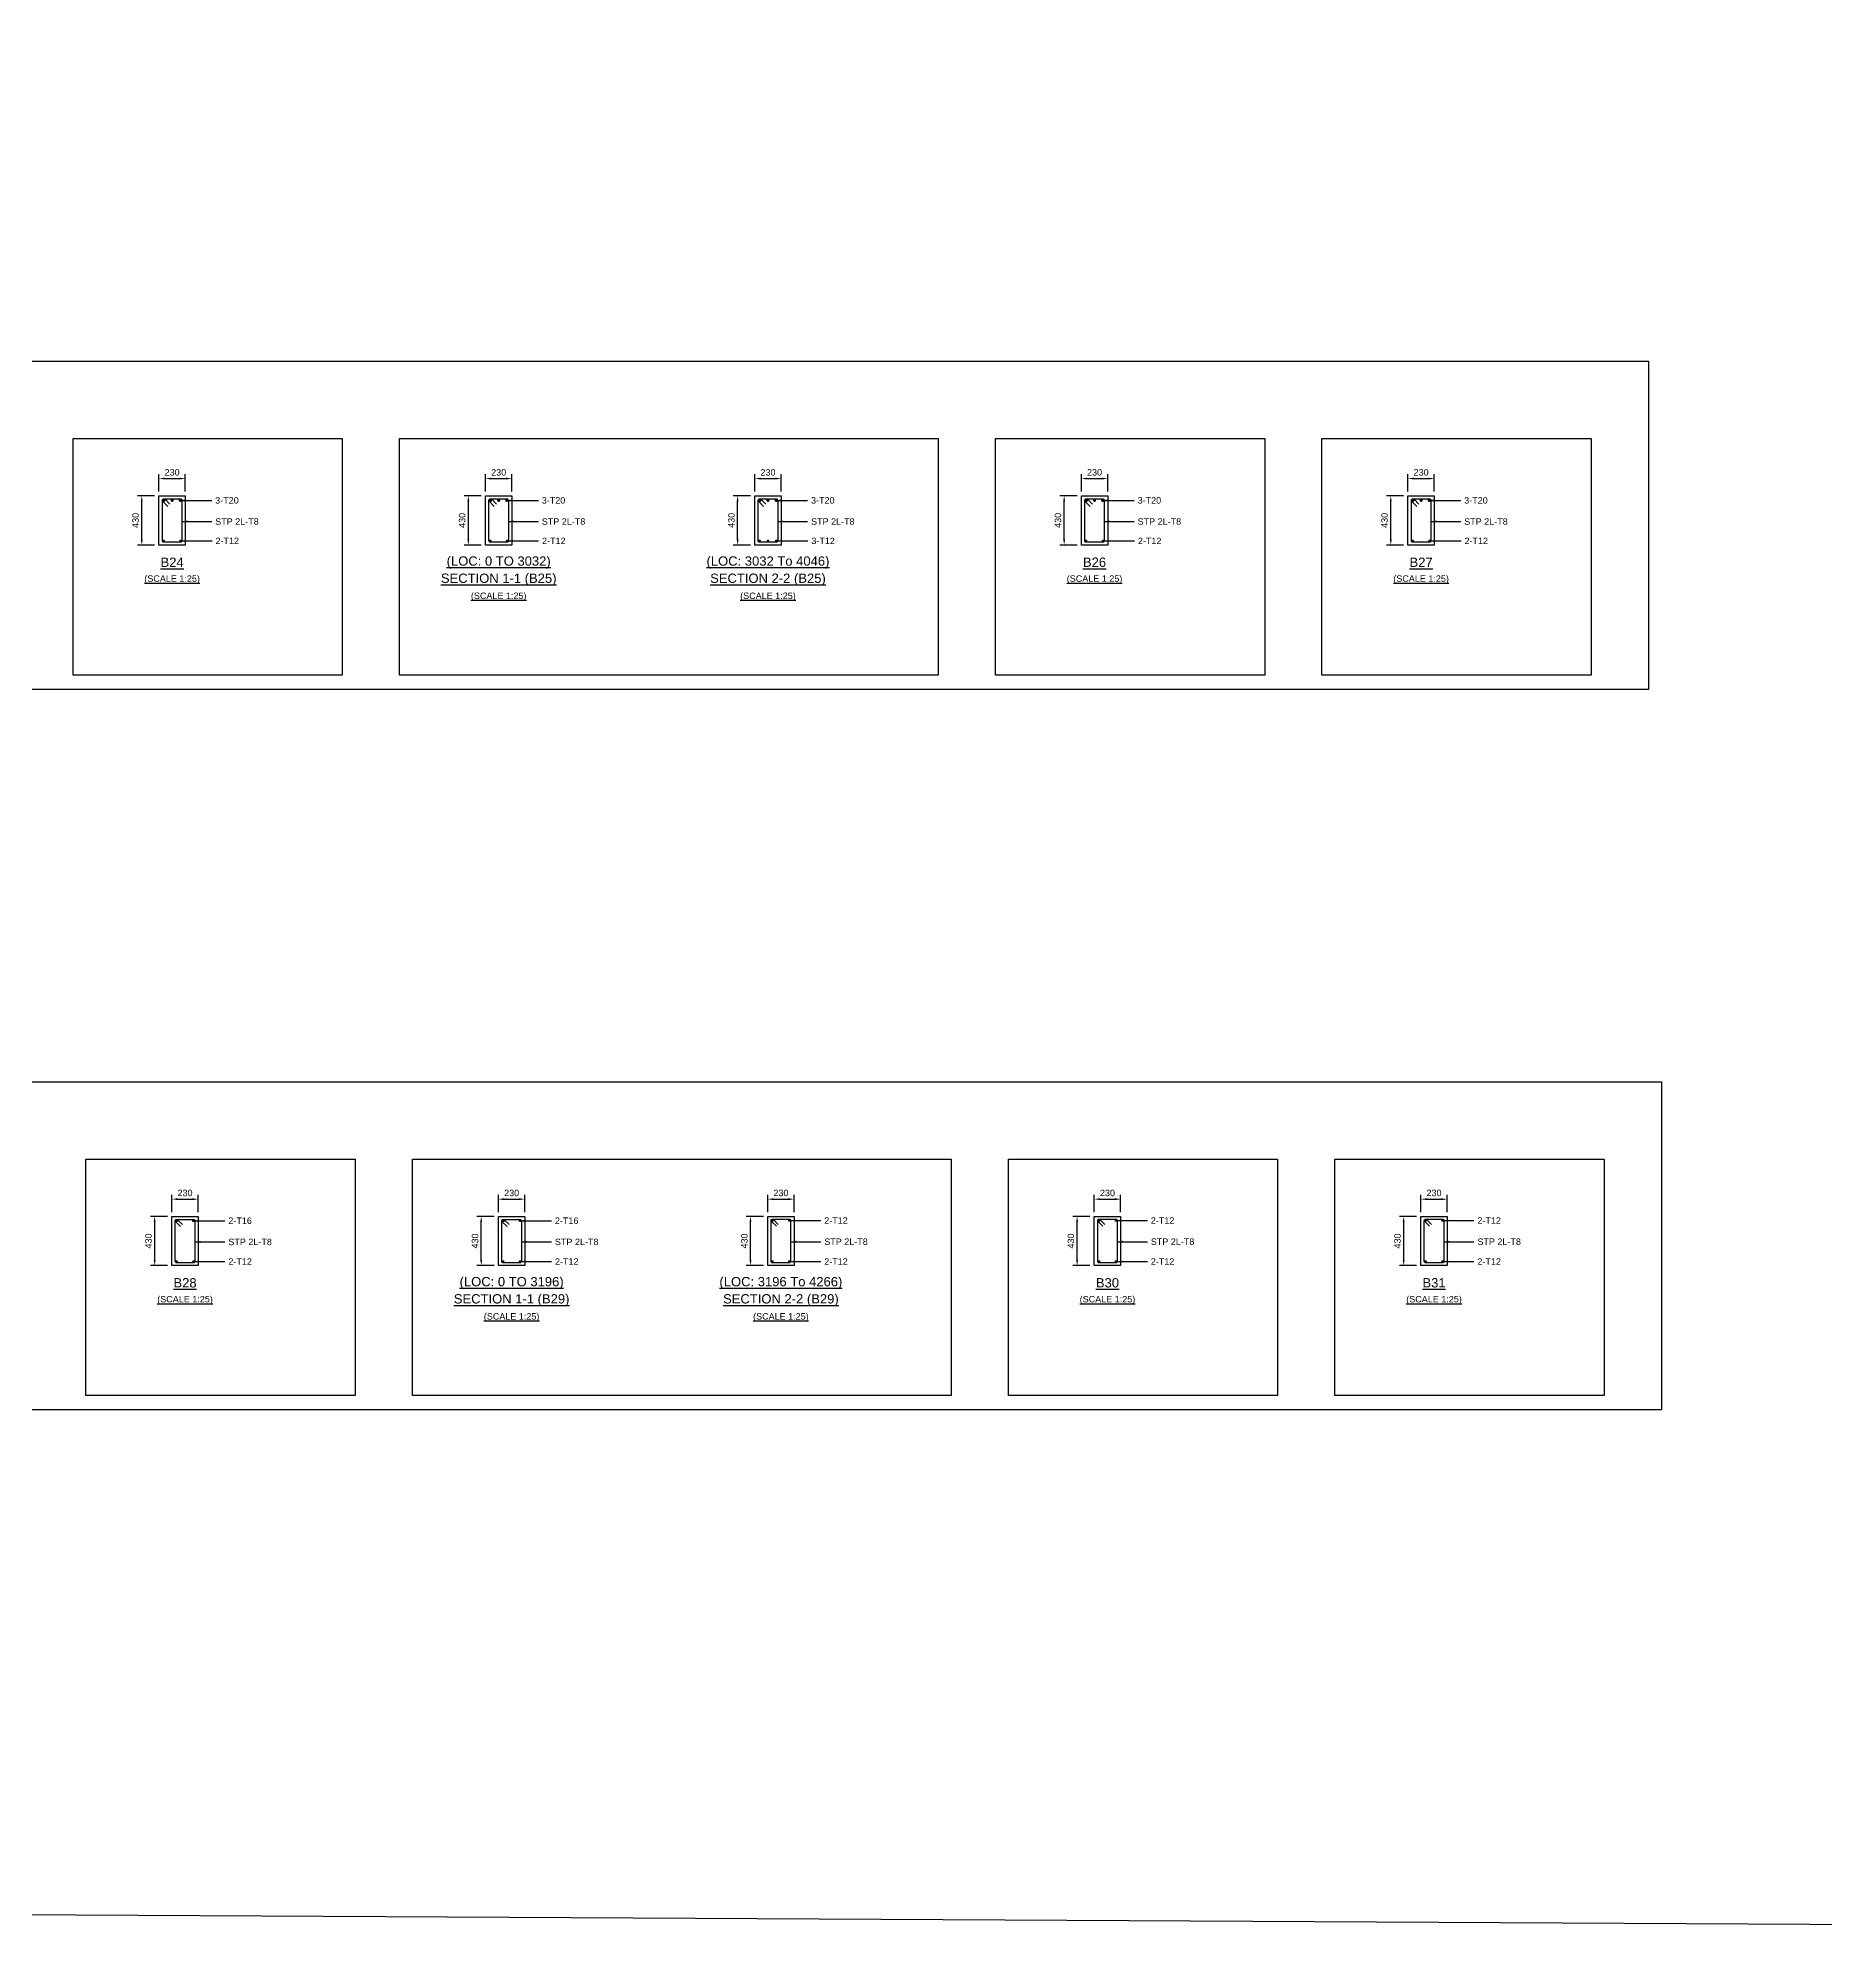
# Model space of a CAD drawing. Header units: inches. Extents: x -816171 to 9366335, y -450961 to 689132.
# Drawn here: x 2687962 to 2750361, y 139179 to 205921 of the extents above; entities that cross this region are included whole.
import ezdxf
from ezdxf.enums import TextEntityAlignment as Align

# ---------------------------------------------------------------- set-up
doc = ezdxf.new("R2010")
doc.units = ezdxf.units.IN
doc.header["$MEASUREMENT"] = 0
for name, color, linetype in [('Concrete Line', 2, 'Continuous'), ('Dimension', 31, 'Continuous'), ('Labels', 4, 'Continuous'), ('Link', 225, 'Continuous'), ('Reinforcement', 130, 'Continuous'), ('Schedule Border', 60, 'Continuous'), ('Text', 31, 'Continuous')]:
    doc.layers.add(name, color=color, linetype=linetype)
doc.styles.add('SC-SansSerif', font='SansSerif')
doc.dimstyles.new('SCBBSDimStyl', dxfattribs={"dimtxt": 225, "dimasz": 200, "dimexe": 150, "dimexo": 150, "dimgap": 100, "dimtad": 1, "dimtoh": 1, "dimdec": 0, "dimzin": 0, "dimdsep": 46, "dimtxsty": 'SC-SansSerif', "dimcen": 0.09, "dimclrd": 8, "dimclre": 8, "dimclrt": 31, "dimadec": 0, "dimazin": 0, "dimtfac": 1, "dimtdec": 0, "dimtix": 1, "dimtofl": 0, "dimtmove": 0, "dimatfit": 3, "dimfxl": 1, "dimtolj": 1, "dimtzin": 0, "dimarcsym": 0})

# ---------------------------------------------------------------- blocks, each defined once
blk = doc.blocks.new('*D903')
at = {"layer": 'DEFPOINTS', "color": 0, "transparency": 16777216}
for p in [(2693096, 190546), (2692176, 189946), (2693096, 189946)]:
    blk.add_point(p, dxfattribs=at)
at = {"layer": 'Dimension', "color": 8, "lineweight": -2, "transparency": 16777216}
for p, q in [((2692176, 190096), (2692176, 190696)), ((2692376, 190546), (2692896, 190546)), ((2693096, 190096), (2693096, 190696))]:
    blk.add_line(p, q, dxfattribs=at)
at = {"layer": 'Dimension', "color": 8, "transparency": 16777216}
for points in [[(2692376, 190579), (2692376, 190513), (2692176, 190546)], [(2692896, 190579), (2692896, 190513), (2693096, 190546)]]:
    blk.add_solid(points, dxfattribs=at)
at = {"layer": 'Dimension', "color": 31, "transparency": 16777216, "insert": (2692636, 190762), "char_height": 225, "attachment_point": 5, "style": 'SC-SansSerif'}
blk.add_mtext('\\A1;230', dxfattribs=at)
blk = doc.blocks.new('*D904')
at = {"layer": 'DEFPOINTS', "color": 0, "transparency": 16777216}
for p in [(2691576, 189946), (2692176, 189946), (2692176, 188226)]:
    blk.add_point(p, dxfattribs=at)
at = {"layer": 'Dimension', "color": 8, "lineweight": -2, "transparency": 16777216}
for p, q in [((2692026, 189946), (2691426, 189946)), ((2691576, 188426), (2691576, 189746)), ((2692026, 188226), (2691426, 188226))]:
    blk.add_line(p, q, dxfattribs=at)
at = {"layer": 'Dimension', "color": 8, "transparency": 16777216}
for points in [[(2691542, 189746), (2691609, 189746), (2691576, 189946)], [(2691542, 188426), (2691609, 188426), (2691576, 188226)]]:
    blk.add_solid(points, dxfattribs=at)
at = {"layer": 'Dimension', "color": 31, "transparency": 16777216, "insert": (2691360, 189086), "char_height": 225, "attachment_point": 5, "rotation": 90, "style": 'SC-SansSerif'}
blk.add_mtext('\\A1;430', dxfattribs=at)
blk = doc.blocks.new('*D914')
at = {"layer": 'DEFPOINTS', "color": 0, "transparency": 16777216}
for p in [(2704496, 190546), (2703576, 189946), (2704496, 189946)]:
    blk.add_point(p, dxfattribs=at)
at = {"layer": 'Dimension', "color": 8, "lineweight": -2, "transparency": 16777216}
for p, q in [((2703576, 190096), (2703576, 190696)), ((2703776, 190546), (2704296, 190546)), ((2704496, 190096), (2704496, 190696))]:
    blk.add_line(p, q, dxfattribs=at)
at = {"layer": 'Dimension', "color": 8, "transparency": 16777216}
for points in [[(2703776, 190579), (2703776, 190513), (2703576, 190546)], [(2704296, 190579), (2704296, 190513), (2704496, 190546)]]:
    blk.add_solid(points, dxfattribs=at)
at = {"layer": 'Dimension', "color": 31, "transparency": 16777216, "insert": (2704036, 190762), "char_height": 225, "attachment_point": 5, "style": 'SC-SansSerif'}
blk.add_mtext('\\A1;230', dxfattribs=at)
blk = doc.blocks.new('*D915')
at = {"layer": 'DEFPOINTS', "color": 0, "transparency": 16777216}
for p in [(2702976, 189946), (2703576, 189946), (2703576, 188226)]:
    blk.add_point(p, dxfattribs=at)
at = {"layer": 'Dimension', "color": 8, "lineweight": -2, "transparency": 16777216}
for p, q in [((2703426, 189946), (2702826, 189946)), ((2702976, 188426), (2702976, 189746)), ((2703426, 188226), (2702826, 188226))]:
    blk.add_line(p, q, dxfattribs=at)
at = {"layer": 'Dimension', "color": 8, "transparency": 16777216}
for points in [[(2702942, 189746), (2703009, 189746), (2702976, 189946)], [(2702942, 188426), (2703009, 188426), (2702976, 188226)]]:
    blk.add_solid(points, dxfattribs=at)
at = {"layer": 'Dimension', "color": 31, "transparency": 16777216, "insert": (2702760, 189086), "char_height": 225, "attachment_point": 5, "rotation": 90, "style": 'SC-SansSerif'}
blk.add_mtext('\\A1;430', dxfattribs=at)
blk = doc.blocks.new('*D916')
at = {"layer": 'DEFPOINTS', "color": 0, "transparency": 16777216}
for p in [(2713896, 190546), (2712976, 189946), (2713896, 189946)]:
    blk.add_point(p, dxfattribs=at)
at = {"layer": 'Dimension', "color": 8, "lineweight": -2, "transparency": 16777216}
for p, q in [((2712976, 190096), (2712976, 190696)), ((2713176, 190546), (2713696, 190546)), ((2713896, 190096), (2713896, 190696))]:
    blk.add_line(p, q, dxfattribs=at)
at = {"layer": 'Dimension', "color": 8, "transparency": 16777216}
for points in [[(2713176, 190579), (2713176, 190513), (2712976, 190546)], [(2713696, 190579), (2713696, 190513), (2713896, 190546)]]:
    blk.add_solid(points, dxfattribs=at)
at = {"layer": 'Dimension', "color": 31, "transparency": 16777216, "insert": (2713436, 190762), "char_height": 225, "attachment_point": 5, "style": 'SC-SansSerif'}
blk.add_mtext('\\A1;230', dxfattribs=at)
blk = doc.blocks.new('*D917')
at = {"layer": 'DEFPOINTS', "color": 0, "transparency": 16777216}
for p in [(2712376, 189946), (2712976, 189946), (2712976, 188226)]:
    blk.add_point(p, dxfattribs=at)
at = {"layer": 'Dimension', "color": 8, "lineweight": -2, "transparency": 16777216}
for p, q in [((2712826, 189946), (2712226, 189946)), ((2712376, 188426), (2712376, 189746)), ((2712826, 188226), (2712226, 188226))]:
    blk.add_line(p, q, dxfattribs=at)
at = {"layer": 'Dimension', "color": 8, "transparency": 16777216}
for points in [[(2712342, 189746), (2712409, 189746), (2712376, 189946)], [(2712342, 188426), (2712409, 188426), (2712376, 188226)]]:
    blk.add_solid(points, dxfattribs=at)
at = {"layer": 'Dimension', "color": 31, "transparency": 16777216, "insert": (2712160, 189086), "char_height": 225, "attachment_point": 5, "rotation": 90, "style": 'SC-SansSerif'}
blk.add_mtext('\\A1;430', dxfattribs=at)
blk = doc.blocks.new('*D905')
at = {"layer": 'DEFPOINTS', "color": 0, "transparency": 16777216}
for p in [(2725296, 190546), (2724376, 189946), (2725296, 189946)]:
    blk.add_point(p, dxfattribs=at)
at = {"layer": 'Dimension', "color": 8, "lineweight": -2, "transparency": 16777216}
for p, q in [((2724376, 190096), (2724376, 190696)), ((2724576, 190546), (2725096, 190546)), ((2725296, 190096), (2725296, 190696))]:
    blk.add_line(p, q, dxfattribs=at)
at = {"layer": 'Dimension', "color": 8, "transparency": 16777216}
for points in [[(2724576, 190579), (2724576, 190513), (2724376, 190546)], [(2725096, 190579), (2725096, 190513), (2725296, 190546)]]:
    blk.add_solid(points, dxfattribs=at)
at = {"layer": 'Dimension', "color": 31, "transparency": 16777216, "insert": (2724836, 190762), "char_height": 225, "attachment_point": 5, "style": 'SC-SansSerif'}
blk.add_mtext('\\A1;230', dxfattribs=at)
blk = doc.blocks.new('*D906')
at = {"layer": 'DEFPOINTS', "color": 0, "transparency": 16777216}
for p in [(2723776, 189946), (2724376, 189946), (2724376, 188226)]:
    blk.add_point(p, dxfattribs=at)
at = {"layer": 'Dimension', "color": 8, "lineweight": -2, "transparency": 16777216}
for p, q in [((2724226, 189946), (2723626, 189946)), ((2723776, 188426), (2723776, 189746)), ((2724226, 188226), (2723626, 188226))]:
    blk.add_line(p, q, dxfattribs=at)
at = {"layer": 'Dimension', "color": 8, "transparency": 16777216}
for points in [[(2723742, 189746), (2723809, 189746), (2723776, 189946)], [(2723742, 188426), (2723809, 188426), (2723776, 188226)]]:
    blk.add_solid(points, dxfattribs=at)
at = {"layer": 'Dimension', "color": 31, "transparency": 16777216, "insert": (2723560, 189086), "char_height": 225, "attachment_point": 5, "rotation": 90, "style": 'SC-SansSerif'}
blk.add_mtext('\\A1;430', dxfattribs=at)
blk = doc.blocks.new('*D907')
at = {"layer": 'DEFPOINTS', "color": 0, "transparency": 16777216}
for p in [(2736696, 190546), (2735776, 189946), (2736696, 189946)]:
    blk.add_point(p, dxfattribs=at)
at = {"layer": 'Dimension', "color": 8, "lineweight": -2, "transparency": 16777216}
for p, q in [((2735776, 190096), (2735776, 190696)), ((2735976, 190546), (2736496, 190546)), ((2736696, 190096), (2736696, 190696))]:
    blk.add_line(p, q, dxfattribs=at)
at = {"layer": 'Dimension', "color": 8, "transparency": 16777216}
for points in [[(2735976, 190579), (2735976, 190513), (2735776, 190546)], [(2736496, 190579), (2736496, 190513), (2736696, 190546)]]:
    blk.add_solid(points, dxfattribs=at)
at = {"layer": 'Dimension', "color": 31, "transparency": 16777216, "insert": (2736236, 190762), "char_height": 225, "attachment_point": 5, "style": 'SC-SansSerif'}
blk.add_mtext('\\A1;230', dxfattribs=at)
blk = doc.blocks.new('*D908')
at = {"layer": 'DEFPOINTS', "color": 0, "transparency": 16777216}
for p in [(2735176, 189946), (2735776, 189946), (2735776, 188226)]:
    blk.add_point(p, dxfattribs=at)
at = {"layer": 'Dimension', "color": 8, "lineweight": -2, "transparency": 16777216}
for p, q in [((2735626, 189946), (2735026, 189946)), ((2735176, 188426), (2735176, 189746)), ((2735626, 188226), (2735026, 188226))]:
    blk.add_line(p, q, dxfattribs=at)
at = {"layer": 'Dimension', "color": 8, "transparency": 16777216}
for points in [[(2735142, 189746), (2735209, 189746), (2735176, 189946)], [(2735142, 188426), (2735209, 188426), (2735176, 188226)]]:
    blk.add_solid(points, dxfattribs=at)
at = {"layer": 'Dimension', "color": 31, "transparency": 16777216, "insert": (2734960, 189086), "char_height": 225, "attachment_point": 5, "rotation": 90, "style": 'SC-SansSerif'}
blk.add_mtext('\\A1;430', dxfattribs=at)
blk = doc.blocks.new('*D910')
at = {"layer": 'DEFPOINTS', "color": 0, "transparency": 16777216}
for p in [(2693547, 165386), (2692627, 164786), (2693547, 164786)]:
    blk.add_point(p, dxfattribs=at)
at = {"layer": 'Dimension', "color": 8, "lineweight": -2, "transparency": 16777216}
for p, q in [((2692627, 164936), (2692627, 165536)), ((2693547, 164936), (2693547, 165536)), ((2692827, 165386), (2693347, 165386))]:
    blk.add_line(p, q, dxfattribs=at)
at = {"layer": 'Dimension', "color": 8, "transparency": 16777216}
for points in [[(2692827, 165419), (2692827, 165353), (2692627, 165386)], [(2693347, 165419), (2693347, 165353), (2693547, 165386)]]:
    blk.add_solid(points, dxfattribs=at)
at = {"layer": 'Dimension', "color": 31, "transparency": 16777216, "insert": (2693087, 165602), "char_height": 225, "attachment_point": 5, "style": 'SC-SansSerif'}
blk.add_mtext('\\A1;230', dxfattribs=at)
blk = doc.blocks.new('*D911')
at = {"layer": 'DEFPOINTS', "color": 0, "transparency": 16777216}
for p in [(2692027, 164786), (2692627, 164786), (2692627, 163066)]:
    blk.add_point(p, dxfattribs=at)
at = {"layer": 'Dimension', "color": 8, "lineweight": -2, "transparency": 16777216}
for p, q in [((2692477, 164786), (2691877, 164786)), ((2692027, 163266), (2692027, 164586)), ((2692477, 163066), (2691877, 163066))]:
    blk.add_line(p, q, dxfattribs=at)
at = {"layer": 'Dimension', "color": 8, "transparency": 16777216}
for points in [[(2691993, 164586), (2692060, 164586), (2692027, 164786)], [(2691993, 163266), (2692060, 163266), (2692027, 163066)]]:
    blk.add_solid(points, dxfattribs=at)
at = {"layer": 'Dimension', "color": 31, "transparency": 16777216, "insert": (2691811, 163926), "char_height": 225, "attachment_point": 5, "rotation": 90, "style": 'SC-SansSerif'}
blk.add_mtext('\\A1;430', dxfattribs=at)
blk = doc.blocks.new('*D912')
at = {"layer": 'DEFPOINTS', "color": 0, "transparency": 16777216}
for p in [(2704947, 165386), (2704027, 164786), (2704947, 164786)]:
    blk.add_point(p, dxfattribs=at)
at = {"layer": 'Dimension', "color": 8, "lineweight": -2, "transparency": 16777216}
for p, q in [((2704027, 164936), (2704027, 165536)), ((2704947, 164936), (2704947, 165536)), ((2704227, 165386), (2704747, 165386))]:
    blk.add_line(p, q, dxfattribs=at)
at = {"layer": 'Dimension', "color": 8, "transparency": 16777216}
for points in [[(2704227, 165419), (2704227, 165353), (2704027, 165386)], [(2704747, 165419), (2704747, 165353), (2704947, 165386)]]:
    blk.add_solid(points, dxfattribs=at)
at = {"layer": 'Dimension', "color": 31, "transparency": 16777216, "insert": (2704487, 165602), "char_height": 225, "attachment_point": 5, "style": 'SC-SansSerif'}
blk.add_mtext('\\A1;230', dxfattribs=at)
blk = doc.blocks.new('*D913')
at = {"layer": 'DEFPOINTS', "color": 0, "transparency": 16777216}
for p in [(2703427, 164786), (2704027, 164786), (2704027, 163066)]:
    blk.add_point(p, dxfattribs=at)
at = {"layer": 'Dimension', "color": 8, "lineweight": -2, "transparency": 16777216}
for p, q in [((2703877, 164786), (2703277, 164786)), ((2703427, 163266), (2703427, 164586)), ((2703877, 163066), (2703277, 163066))]:
    blk.add_line(p, q, dxfattribs=at)
at = {"layer": 'Dimension', "color": 8, "transparency": 16777216}
for points in [[(2703393, 164586), (2703460, 164586), (2703427, 164786)], [(2703393, 163266), (2703460, 163266), (2703427, 163066)]]:
    blk.add_solid(points, dxfattribs=at)
at = {"layer": 'Dimension', "color": 31, "transparency": 16777216, "insert": (2703211, 163926), "char_height": 225, "attachment_point": 5, "rotation": 90, "style": 'SC-SansSerif'}
blk.add_mtext('\\A1;430', dxfattribs=at)
blk = doc.blocks.new('*D937')
at = {"layer": 'DEFPOINTS', "color": 0, "transparency": 16777216}
for p in [(2714347, 165386), (2713427, 164786), (2714347, 164786)]:
    blk.add_point(p, dxfattribs=at)
at = {"layer": 'Dimension', "color": 8, "lineweight": -2, "transparency": 16777216}
for p, q in [((2713427, 164936), (2713427, 165536)), ((2714347, 164936), (2714347, 165536)), ((2713627, 165386), (2714147, 165386))]:
    blk.add_line(p, q, dxfattribs=at)
at = {"layer": 'Dimension', "color": 8, "transparency": 16777216}
for points in [[(2713627, 165419), (2713627, 165353), (2713427, 165386)], [(2714147, 165419), (2714147, 165353), (2714347, 165386)]]:
    blk.add_solid(points, dxfattribs=at)
at = {"layer": 'Dimension', "color": 31, "transparency": 16777216, "insert": (2713887, 165602), "char_height": 225, "attachment_point": 5, "style": 'SC-SansSerif'}
blk.add_mtext('\\A1;230', dxfattribs=at)
blk = doc.blocks.new('*D938')
at = {"layer": 'DEFPOINTS', "color": 0, "transparency": 16777216}
for p in [(2712827, 164786), (2713427, 164786), (2713427, 163066)]:
    blk.add_point(p, dxfattribs=at)
at = {"layer": 'Dimension', "color": 8, "lineweight": -2, "transparency": 16777216}
for p, q in [((2713277, 164786), (2712677, 164786)), ((2712827, 163266), (2712827, 164586)), ((2713277, 163066), (2712677, 163066))]:
    blk.add_line(p, q, dxfattribs=at)
at = {"layer": 'Dimension', "color": 8, "transparency": 16777216}
for points in [[(2712793, 164586), (2712860, 164586), (2712827, 164786)], [(2712793, 163266), (2712860, 163266), (2712827, 163066)]]:
    blk.add_solid(points, dxfattribs=at)
at = {"layer": 'Dimension', "color": 31, "transparency": 16777216, "insert": (2712611, 163926), "char_height": 225, "attachment_point": 5, "rotation": 90, "style": 'SC-SansSerif'}
blk.add_mtext('\\A1;430', dxfattribs=at)
blk = doc.blocks.new('*D939')
at = {"layer": 'DEFPOINTS', "color": 0, "transparency": 16777216}
for p in [(2725747, 165386), (2724827, 164786), (2725747, 164786)]:
    blk.add_point(p, dxfattribs=at)
at = {"layer": 'Dimension', "color": 8, "lineweight": -2, "transparency": 16777216}
for p, q in [((2724827, 164936), (2724827, 165536)), ((2725747, 164936), (2725747, 165536)), ((2725027, 165386), (2725547, 165386))]:
    blk.add_line(p, q, dxfattribs=at)
at = {"layer": 'Dimension', "color": 8, "transparency": 16777216}
for points in [[(2725027, 165419), (2725027, 165353), (2724827, 165386)], [(2725547, 165419), (2725547, 165353), (2725747, 165386)]]:
    blk.add_solid(points, dxfattribs=at)
at = {"layer": 'Dimension', "color": 31, "transparency": 16777216, "insert": (2725287, 165602), "char_height": 225, "attachment_point": 5, "style": 'SC-SansSerif'}
blk.add_mtext('\\A1;230', dxfattribs=at)
blk = doc.blocks.new('*D940')
at = {"layer": 'DEFPOINTS', "color": 0, "transparency": 16777216}
for p in [(2724227, 164786), (2724827, 164786), (2724827, 163066)]:
    blk.add_point(p, dxfattribs=at)
at = {"layer": 'Dimension', "color": 8, "lineweight": -2, "transparency": 16777216}
for p, q in [((2724677, 164786), (2724077, 164786)), ((2724227, 163266), (2724227, 164586)), ((2724677, 163066), (2724077, 163066))]:
    blk.add_line(p, q, dxfattribs=at)
at = {"layer": 'Dimension', "color": 8, "transparency": 16777216}
for points in [[(2724193, 164586), (2724260, 164586), (2724227, 164786)], [(2724193, 163266), (2724260, 163266), (2724227, 163066)]]:
    blk.add_solid(points, dxfattribs=at)
at = {"layer": 'Dimension', "color": 31, "transparency": 16777216, "insert": (2724011, 163926), "char_height": 225, "attachment_point": 5, "rotation": 90, "style": 'SC-SansSerif'}
blk.add_mtext('\\A1;430', dxfattribs=at)
blk = doc.blocks.new('*D941')
at = {"layer": 'DEFPOINTS', "color": 0, "transparency": 16777216}
for p in [(2737147, 165386), (2736227, 164786), (2737147, 164786)]:
    blk.add_point(p, dxfattribs=at)
at = {"layer": 'Dimension', "color": 8, "lineweight": -2, "transparency": 16777216}
for p, q in [((2736227, 164936), (2736227, 165536)), ((2737147, 164936), (2737147, 165536)), ((2736427, 165386), (2736947, 165386))]:
    blk.add_line(p, q, dxfattribs=at)
at = {"layer": 'Dimension', "color": 8, "transparency": 16777216}
for points in [[(2736427, 165419), (2736427, 165353), (2736227, 165386)], [(2736947, 165419), (2736947, 165353), (2737147, 165386)]]:
    blk.add_solid(points, dxfattribs=at)
at = {"layer": 'Dimension', "color": 31, "transparency": 16777216, "insert": (2736687, 165602), "char_height": 225, "attachment_point": 5, "style": 'SC-SansSerif'}
blk.add_mtext('\\A1;230', dxfattribs=at)
blk = doc.blocks.new('*D942')
at = {"layer": 'DEFPOINTS', "color": 0, "transparency": 16777216}
for p in [(2735627, 164786), (2736227, 164786), (2736227, 163066)]:
    blk.add_point(p, dxfattribs=at)
at = {"layer": 'Dimension', "color": 8, "lineweight": -2, "transparency": 16777216}
for p, q in [((2736077, 164786), (2735477, 164786)), ((2735627, 163266), (2735627, 164586)), ((2736077, 163066), (2735477, 163066))]:
    blk.add_line(p, q, dxfattribs=at)
at = {"layer": 'Dimension', "color": 8, "transparency": 16777216}
for points in [[(2735593, 164586), (2735660, 164586), (2735627, 164786)], [(2735593, 163266), (2735660, 163266), (2735627, 163066)]]:
    blk.add_solid(points, dxfattribs=at)
at = {"layer": 'Dimension', "color": 31, "transparency": 16777216, "insert": (2735411, 163926), "char_height": 225, "attachment_point": 5, "rotation": 90, "style": 'SC-SansSerif'}
blk.add_mtext('\\A1;430', dxfattribs=at)

msp = doc.modelspace()

# ---------------------------------------------------------------- linework, layer by layer
msp.add_lwpolyline([(2507663.83403, 392838.94799), (2914115.59183, 390657.34345), (2914115.59183, 139178.61934), (2507663.83403, 141360.22388)], close=True)
at = {"layer": 'Concrete Line'}
for points in [[(2692175.64657, 189945.9465), (2693095.64657, 189945.9465), (2693095.64657, 188225.9465), (2692175.64657, 188225.9465)], [(2703575.64657, 189945.9465), (2704495.64657, 189945.9465), (2704495.64657, 188225.9465), (2703575.64657, 188225.9465)], [(2712975.64657, 189945.9465), (2713895.64657, 189945.9465), (2713895.64657, 188225.9465), (2712975.64657, 188225.9465)], [(2724375.64657, 189945.9465), (2725295.64657, 189945.9465), (2725295.64657, 188225.9465), (2724375.64657, 188225.9465)], [(2735775.64657, 189945.9465), (2736695.64657, 189945.9465), (2736695.64657, 188225.9465), (2735775.64657, 188225.9465)], [(2692626.64267, 164785.9465), (2693546.64267, 164785.9465), (2693546.64267, 163065.9465), (2692626.64267, 163065.9465)], [(2704026.64267, 164785.9465), (2704946.64267, 164785.9465), (2704946.64267, 163065.9465), (2704026.64267, 163065.9465)], [(2713426.64657, 164785.9465), (2714346.64657, 164785.9465), (2714346.64657, 163065.9465), (2713426.64657, 163065.9465)], [(2724826.64657, 164785.9465), (2725746.64657, 164785.9465), (2725746.64657, 163065.9465), (2724826.64657, 163065.9465)], [(2736226.64657, 164785.9465), (2737146.64657, 164785.9465), (2737146.64657, 163065.9465), (2736226.64657, 163065.9465)]]:
    msp.add_lwpolyline(points, close=True, dxfattribs=at)
at = {"layer": 'Link'}
for points in [[(2692481.01436, 189576.18478), (2692311.90902, 189746.48859, -0.66690252), (2692351.64657, 189841.9465), (2692919.64657, 189841.9465, -0.4142135624), (2692975.64657, 189785.9465), (2692975.64657, 188369.9465, -0.4142135624), (2692929.64657, 188323.9465), (2692341.64657, 188323.9465, -0.4142135624), (2692295.64657, 188369.9465), (2692295.64657, 189785.9465, -0.6694562621), (2692391.38413, 189825.40441), (2692560.48946, 189655.10061)], [(2703881.01436, 189576.18478), (2703711.90902, 189746.48859, -0.66690252), (2703751.64657, 189841.9465), (2704319.64657, 189841.9465, -0.4142135624), (2704375.64657, 189785.9465), (2704375.64657, 188369.9465, -0.4142135624), (2704329.64657, 188323.9465), (2703741.64657, 188323.9465, -0.4142135624), (2703695.64657, 188369.9465), (2703695.64657, 189785.9465, -0.6694562621), (2703791.38413, 189825.40441), (2703960.48946, 189655.10061)], [(2713281.01436, 189576.18478), (2713111.90902, 189746.48859, -0.66690252), (2713151.64657, 189841.9465), (2713719.64657, 189841.9465, -0.4142135624), (2713775.64657, 189785.9465), (2713775.64657, 188369.9465, -0.4142135624), (2713729.64657, 188323.9465), (2713141.64657, 188323.9465, -0.4142135624), (2713095.64657, 188369.9465), (2713095.64657, 189785.9465, -0.6694562621), (2713191.38413, 189825.40441), (2713360.48946, 189655.10061)], [(2724681.01436, 189576.18478), (2724511.90902, 189746.48859, -0.66690252), (2724551.64657, 189841.9465), (2725119.64657, 189841.9465, -0.4142135624), (2725175.64657, 189785.9465), (2725175.64657, 188369.9465, -0.4142135624), (2725129.64657, 188323.9465), (2724541.64657, 188323.9465, -0.4142135624), (2724495.64657, 188369.9465), (2724495.64657, 189785.9465, -0.6694562621), (2724591.38413, 189825.40441), (2724760.48946, 189655.10061)], [(2736081.01436, 189576.18478), (2735911.90902, 189746.48859, -0.66690252), (2735951.64657, 189841.9465), (2736519.64657, 189841.9465, -0.4142135624), (2736575.64657, 189785.9465), (2736575.64657, 188369.9465, -0.4142135624), (2736529.64657, 188323.9465), (2735941.64657, 188323.9465, -0.4142135624), (2735895.64657, 188369.9465), (2735895.64657, 189785.9465, -0.6694562621), (2735991.38413, 189825.40441), (2736160.48946, 189655.10061)], [(2692930.26412, 164430.20445), (2692760.67771, 164600.02922, -0.6679247243), (2692794.64267, 164681.9465), (2693378.64267, 164681.9465, -0.4142135624), (2693426.64267, 164633.9465), (2693426.64267, 163209.9465, -0.4142135624), (2693380.64267, 163163.9465), (2692792.64267, 163163.9465, -0.4142135624), (2692746.64267, 163209.9465), (2692746.64267, 164633.9465, -0.6684326111), (2692828.60762, 164667.86378), (2692998.19403, 164498.03902)], [(2704330.26412, 164430.20445), (2704160.67771, 164600.02922, -0.6679247243), (2704194.64267, 164681.9465), (2704778.64267, 164681.9465, -0.4142135624), (2704826.64267, 164633.9465), (2704826.64267, 163209.9465, -0.4142135624), (2704780.64267, 163163.9465), (2704192.64267, 163163.9465, -0.4142135624), (2704146.64267, 163209.9465), (2704146.64267, 164633.9465, -0.6684326111), (2704228.60762, 164667.86378), (2704398.19403, 164498.03902)], [(2713729.82529, 164439.71396), (2713560.11966, 164609.41959, -0.6681786379), (2713592.64657, 164687.9465), (2714180.64657, 164687.9465, -0.4142135624), (2714226.64657, 164641.9465), (2714226.64657, 163209.9465, -0.4142135624), (2714180.64657, 163163.9465), (2713592.64657, 163163.9465, -0.4142135624), (2713546.64657, 163209.9465), (2713546.64657, 164641.9465, -0.6681786379), (2713625.17348, 164674.47341), (2713794.87911, 164504.76778)], [(2725129.82529, 164439.71396), (2724960.11966, 164609.41959, -0.6681786379), (2724992.64657, 164687.9465), (2725580.64657, 164687.9465, -0.4142135624), (2725626.64657, 164641.9465), (2725626.64657, 163209.9465, -0.4142135624), (2725580.64657, 163163.9465), (2724992.64657, 163163.9465, -0.4142135624), (2724946.64657, 163209.9465), (2724946.64657, 164641.9465, -0.6681786379), (2725025.17348, 164674.47341), (2725194.87911, 164504.76778)], [(2736529.82529, 164439.71396), (2736360.11966, 164609.41959, -0.6681786379), (2736392.64657, 164687.9465), (2736980.64657, 164687.9465, -0.4142135624), (2737026.64657, 164641.9465), (2737026.64657, 163209.9465, -0.4142135624), (2736980.64657, 163163.9465), (2736392.64657, 163163.9465, -0.4142135624), (2736346.64657, 163209.9465), (2736346.64657, 164641.9465, -0.6681786379), (2736425.17348, 164674.47341), (2736594.87911, 164504.76778)]]:
    msp.add_lwpolyline(points, format="xyb", dxfattribs=at)
at = {"layer": 'Reinforcement'}
for points, const_width in [([(2692323.64657, 189785.9465, 1), (2692379.64657, 189785.9465, 1)], 56), ([(2692607.64657, 189785.9465, 1), (2692663.64657, 189785.9465, 1)], 56), ([(2692891.64657, 189785.9465, 1), (2692947.64657, 189785.9465, 1)], 56), ([(2703723.64657, 189785.9465, 1), (2703779.64657, 189785.9465, 1)], 56), ([(2704007.64657, 189785.9465, 1), (2704063.64657, 189785.9465, 1)], 56), ([(2704291.64657, 189785.9465, 1), (2704347.64657, 189785.9465, 1)], 56), ([(2713123.64657, 189785.9465, 1), (2713179.64657, 189785.9465, 1)], 56), ([(2713407.64657, 189785.9465, 1), (2713463.64657, 189785.9465, 1)], 56), ([(2713691.64657, 189785.9465, 1), (2713747.64657, 189785.9465, 1)], 56), ([(2724523.64657, 189785.9465, 1), (2724579.64657, 189785.9465, 1)], 56), ([(2724807.64657, 189785.9465, 1), (2724863.64657, 189785.9465, 1)], 56), ([(2725091.64657, 189785.9465, 1), (2725147.64657, 189785.9465, 1)], 56), ([(2735923.64657, 189785.9465, 1), (2735979.64657, 189785.9465, 1)], 56), ([(2736207.64657, 189785.9465, 1), (2736263.64657, 189785.9465, 1)], 56), ([(2736491.64657, 189785.9465, 1), (2736547.64657, 189785.9465, 1)], 56), ([(2692318.64657, 188369.9465, 1), (2692364.64657, 188369.9465, 1)], 46), ([(2692906.64657, 188369.9465, 1), (2692952.64657, 188369.9465, 1)], 46), ([(2703718.64657, 188369.9465, 1), (2703764.64657, 188369.9465, 1)], 46), ([(2704306.64657, 188369.9465, 1), (2704352.64657, 188369.9465, 1)], 46), ([(2713118.64657, 188369.9465, 1), (2713164.64657, 188369.9465, 1)], 46), ([(2713412.64657, 188369.9465, 1), (2713458.64657, 188369.9465, 1)], 46), ([(2713706.64657, 188369.9465, 1), (2713752.64657, 188369.9465, 1)], 46), ([(2724518.64657, 188369.9465, 1), (2724564.64657, 188369.9465, 1)], 46), ([(2725106.64657, 188369.9465, 1), (2725152.64657, 188369.9465, 1)], 46), ([(2735918.64657, 188369.9465, 1), (2735964.64657, 188369.9465, 1)], 46), ([(2736506.64657, 188369.9465, 1), (2736552.64657, 188369.9465, 1)], 46), ([(2692770.64267, 164633.9465, 1), (2692818.64267, 164633.9465, 1)], 48), ([(2693354.64267, 164633.9465, 1), (2693402.64267, 164633.9465, 1)], 48), ([(2704170.64267, 164633.9465, 1), (2704218.64267, 164633.9465, 1)], 48), ([(2704754.64267, 164633.9465, 1), (2704802.64267, 164633.9465, 1)], 48), ([(2713569.64657, 164641.9465, 1), (2713615.64657, 164641.9465, 1)], 46), ([(2714157.64657, 164641.9465, 1), (2714203.64657, 164641.9465, 1)], 46), ([(2724969.64657, 164641.9465, 1), (2725015.64657, 164641.9465, 1)], 46), ([(2725557.64657, 164641.9465, 1), (2725603.64657, 164641.9465, 1)], 46), ([(2736369.64657, 164641.9465, 1), (2736415.64657, 164641.9465, 1)], 46), ([(2736957.64657, 164641.9465, 1), (2737003.64657, 164641.9465, 1)], 46), ([(2692769.64267, 163209.9465, 1), (2692815.64267, 163209.9465, 1)], 46), ([(2693357.64267, 163209.9465, 1), (2693403.64267, 163209.9465, 1)], 46), ([(2704169.64267, 163209.9465, 1), (2704215.64267, 163209.9465, 1)], 46), ([(2704757.64267, 163209.9465, 1), (2704803.64267, 163209.9465, 1)], 46), ([(2713569.64657, 163209.9465, 1), (2713615.64657, 163209.9465, 1)], 46), ([(2714157.64657, 163209.9465, 1), (2714203.64657, 163209.9465, 1)], 46), ([(2724969.64657, 163209.9465, 1), (2725015.64657, 163209.9465, 1)], 46), ([(2725557.64657, 163209.9465, 1), (2725603.64657, 163209.9465, 1)], 46), ([(2736369.64657, 163209.9465, 1), (2736415.64657, 163209.9465, 1)], 46), ([(2736957.64657, 163209.9465, 1), (2737003.64657, 163209.9465, 1)], 46)]:
    msp.add_lwpolyline(points, format="xyb", close=True, dxfattribs=dict(at, const_width=const_width))
at = {"layer": 'Schedule Border'}
for points in [[(2639250.63876, 194645.9465), (2744175.64786, 194645.9465), (2744175.64786, 183185.9465), (2639250.63876, 183185.9465)], [(2689175.64786, 191945.9465), (2698575.64786, 191945.9465), (2698575.64786, 183685.9465), (2689175.64786, 183685.9465)], [(2700575.64786, 191945.9465), (2719375.64786, 191945.9465), (2719375.64786, 183685.9465), (2700575.64786, 183685.9465)], [(2721375.64786, 191945.9465), (2730775.64786, 191945.9465), (2730775.64786, 183685.9465), (2721375.64786, 183685.9465)], [(2732775.64786, 191945.9465), (2742175.64786, 191945.9465), (2742175.64786, 183685.9465), (2732775.64786, 183685.9465)], [(2639250.63876, 169485.9465), (2744626.64356, 169485.9465), (2744626.64356, 158025.9465), (2639250.63876, 158025.9465)], [(2689626.64356, 166785.9465), (2699026.64356, 166785.9465), (2699026.64356, 158525.9465), (2689626.64356, 158525.9465)], [(2701026.64356, 166785.9465), (2719826.64356, 166785.9465), (2719826.64356, 158525.9465), (2701026.64356, 158525.9465)], [(2721826.64356, 166785.9465), (2731226.64356, 166785.9465), (2731226.64356, 158525.9465), (2721826.64356, 158525.9465)], [(2733226.64356, 166785.9465), (2742626.64356, 166785.9465), (2742626.64356, 158525.9465), (2733226.64356, 158525.9465)]]:
    msp.add_lwpolyline(points, close=True, dxfattribs=at)

# ---------------------------------------------------------------- texts
at = {"layer": 'Labels', "style": 'SC-SansSerif'}
for s, p in [('%%uB24', (2692635.64657, 187625.9465)), ('%%u(LOC: 0 TO 3032)', (2704035.64657, 187625.9465)), ('%%u(LOC: 3032 To 4046)', (2713435.64657, 187625.9465)), ('%%uB26', (2724835.64657, 187625.9465)), ('%%uB27', (2736235.64657, 187625.9465)), ('%%uSECTION 1-1 (B25)', (2704035.64657, 187025.9465)), ('%%uSECTION 2-2 (B25)', (2713435.64657, 187025.9465)), ('%%uB28', (2693086.64267, 162465.9465)), ('%%u(LOC: 0 TO 3196)', (2704486.64267, 162465.9465)), ('%%u(LOC: 3196 To 4266)', (2713886.64657, 162465.9465)), ('%%uB30', (2725286.64657, 162465.9465)), ('%%uB31', (2736686.64657, 162465.9465)), ('%%uSECTION 1-1 (B29)', (2704486.64267, 161865.9465)), ('%%uSECTION 2-2 (B29)', (2713886.64657, 161865.9465))]:
    msp.add_text(s, height=325, dxfattribs=at).set_placement(p, align=Align.MIDDLE)
at = {"layer": 'Text', "style": 'SC-SansSerif'}
for s, p in [('3-T20', (2694139.64657, 189785.9465)), ('3-T20', (2705539.64657, 189785.9465)), ('3-T20', (2714939.64657, 189785.9465)), ('3-T20', (2726339.64657, 189785.9465)), ('3-T20', (2737739.64657, 189785.9465)), ('STP 2L-T8', (2694139.64657, 189045.9465)), ('STP 2L-T8', (2705539.64657, 189045.9465)), ('STP 2L-T8', (2714939.64657, 189045.9465)), ('STP 2L-T8', (2726339.64657, 189045.9465)), ('STP 2L-T8', (2737739.64657, 189045.9465)), ('2-T12', (2694149.64657, 188369.9465)), ('2-T12', (2705549.64657, 188369.9465)), ('3-T12', (2714949.64657, 188369.9465)), ('2-T12', (2726349.64657, 188369.9465)), ('2-T12', (2737749.64657, 188369.9465)), ('2-T16', (2694598.64267, 164633.9465)), ('2-T16', (2705998.64267, 164633.9465)), ('2-T12', (2715400.64657, 164641.9465)), ('2-T12', (2726800.64657, 164641.9465)), ('2-T12', (2738200.64657, 164641.9465)), ('STP 2L-T8', (2694598.64267, 163893.9465)), ('STP 2L-T8', (2705998.64267, 163893.9465)), ('STP 2L-T8', (2715400.64657, 163901.9465)), ('STP 2L-T8', (2726800.64657, 163901.9465)), ('STP 2L-T8', (2738200.64657, 163901.9465)), ('2-T12', (2694600.64267, 163209.9465)), ('2-T12', (2706000.64267, 163209.9465)), ('2-T12', (2715400.64657, 163209.9465)), ('2-T12', (2726800.64657, 163209.9465)), ('2-T12', (2738200.64657, 163209.9465))]:
    msp.add_text(s, height=225, dxfattribs=at).set_placement(p, align=Align.MIDDLE_LEFT)
for p in [(2692635.64657, 187025.9465), (2724835.64657, 187025.9465), (2736235.64657, 187025.9465), (2704035.64657, 186425.9465), (2713435.64657, 186425.9465), (2693086.64267, 161865.9465), (2725286.64657, 161865.9465), (2736686.64657, 161865.9465), (2704486.64267, 161265.9465), (2713886.64657, 161265.9465)]:
    msp.add_text('%%u(SCALE 1:25)', height=225, dxfattribs=at).set_placement(p, align=Align.MIDDLE)

# ---------------------------------------------------------------- dimensions: what is measured, and where the dimension line sits
at = {"layer": 'Dimension'}
for base, p1, p2, angle, text, picture, middle in [((2693095.64656, 190545.9465), (2692175.64656, 189945.9465), (2693095.64656, 189945.9465), 0, '230', '*D903', (2692635.64657, 190545.9465)), ((2704495.64656, 190545.9465), (2703575.64656, 189945.9465), (2704495.64656, 189945.9465), 0, '230', '*D914', (2704035.64657, 190545.9465)), ((2713895.64656, 190545.9465), (2712975.64656, 189945.9465), (2713895.64656, 189945.9465), 0, '230', '*D916', (2713435.64657, 190545.9465)), ((2725295.64656, 190545.9465), (2724375.64656, 189945.9465), (2725295.64656, 189945.9465), 0, '230', '*D905', (2724835.64657, 190545.9465)), ((2736695.64656, 190545.9465), (2735775.64656, 189945.9465), (2736695.64656, 189945.9465), 0, '230', '*D907', (2736235.64657, 190545.9465)), ((2691575.64657, 189945.9465), (2692175.64656, 188225.9465), (2692175.64656, 189945.9465), 90, '430', '*D904', (2691575.64657, 189085.9465)), ((2702975.64657, 189945.9465), (2703575.64656, 188225.9465), (2703575.64656, 189945.9465), 90, '430', '*D915', (2702975.64657, 189085.9465)), ((2712375.64657, 189945.9465), (2712975.64656, 188225.9465), (2712975.64656, 189945.9465), 90, '430', '*D917', (2712375.64657, 189085.9465)), ((2723775.64657, 189945.9465), (2724375.64656, 188225.9465), (2724375.64656, 189945.9465), 90, '430', '*D906', (2723775.64657, 189085.9465)), ((2735175.64657, 189945.9465), (2735775.64656, 188225.9465), (2735775.64656, 189945.9465), 90, '430', '*D908', (2735175.64657, 189085.9465)), ((2693546.64266, 165385.9465), (2692626.64266, 164785.9465), (2693546.64266, 164785.9465), 0, '230', '*D910', (2693086.64267, 165385.9465)), ((2704946.64266, 165385.9465), (2704026.64266, 164785.9465), (2704946.64266, 164785.9465), 0, '230', '*D912', (2704486.64267, 165385.9465)), ((2714346.64656, 165385.9465), (2713426.64656, 164785.9465), (2714346.64656, 164785.9465), 0, '230', '*D937', (2713886.64657, 165385.9465)), ((2725746.64656, 165385.9465), (2724826.64656, 164785.9465), (2725746.64656, 164785.9465), 0, '230', '*D939', (2725286.64657, 165385.9465)), ((2737146.64656, 165385.9465), (2736226.64656, 164785.9465), (2737146.64656, 164785.9465), 0, '230', '*D941', (2736686.64657, 165385.9465)), ((2692026.64267, 164785.9465), (2692626.64266, 163065.9465), (2692626.64266, 164785.9465), 90, '430', '*D911', (2692026.64267, 163925.9465)), ((2703426.64267, 164785.9465), (2704026.64266, 163065.9465), (2704026.64266, 164785.9465), 90, '430', '*D913', (2703426.64267, 163925.9465)), ((2712826.64657, 164785.9465), (2713426.64656, 163065.9465), (2713426.64656, 164785.9465), 90, '430', '*D938', (2712826.64657, 163925.9465)), ((2724226.64657, 164785.9465), (2724826.64656, 163065.9465), (2724826.64656, 164785.9465), 90, '430', '*D940', (2724226.64657, 163925.9465)), ((2735626.64657, 164785.9465), (2736226.64656, 163065.9465), (2736226.64656, 164785.9465), 90, '430', '*D942', (2735626.64657, 163925.9465))]:
    dim = msp.add_linear_dim(base=base, p1=p1, p2=p2, angle=angle, text=text, dimstyle='SCBBSDimStyl', override={"dimjust": 0}, dxfattribs=at)
    dim.commit()
    dim.dimension.update_dxf_attribs({"geometry": picture, "text_midpoint": middle, "dimtype": 161})

# ---------------------------------------------------------------- leaders
at = {"layer": 'Dimension', "color": 8}
for points in [[(2692919.64657, 189785.9465), (2693419.64657, 189785.9465), (2694019.64657, 189785.9465)], [(2704319.64657, 189785.9465), (2704819.64657, 189785.9465), (2705419.64657, 189785.9465)], [(2713719.64657, 189785.9465), (2714219.64657, 189785.9465), (2714819.64657, 189785.9465)], [(2725119.64657, 189785.9465), (2725619.64657, 189785.9465), (2726219.64657, 189785.9465)], [(2736519.64657, 189785.9465), (2737019.64657, 189785.9465), (2737619.64657, 189785.9465)], [(2692975.64657, 189045.9465), (2694019.64657, 189045.9465)], [(2704375.64657, 189045.9465), (2705419.64657, 189045.9465)], [(2713775.64657, 189045.9465), (2714819.64657, 189045.9465)], [(2725175.64657, 189045.9465), (2726219.64657, 189045.9465)], [(2736575.64657, 189045.9465), (2737619.64657, 189045.9465)], [(2692929.64657, 188369.9465), (2693429.64657, 188369.9465), (2694029.64657, 188369.9465)], [(2704329.64657, 188369.9465), (2704829.64657, 188369.9465), (2705429.64657, 188369.9465)], [(2713729.64657, 188369.9465), (2714229.64657, 188369.9465), (2714829.64657, 188369.9465)], [(2725129.64657, 188369.9465), (2725629.64657, 188369.9465), (2726229.64657, 188369.9465)], [(2736529.64657, 188369.9465), (2737029.64657, 188369.9465), (2737629.64657, 188369.9465)], [(2693378.64267, 164633.9465), (2693878.64267, 164633.9465), (2694478.64267, 164633.9465)], [(2704778.64267, 164633.9465), (2705278.64267, 164633.9465), (2705878.64267, 164633.9465)], [(2714180.64657, 164641.9465), (2714680.64657, 164641.9465), (2715280.64657, 164641.9465)], [(2725580.64657, 164641.9465), (2726080.64657, 164641.9465), (2726680.64657, 164641.9465)], [(2736980.64657, 164641.9465), (2737480.64657, 164641.9465), (2738080.64657, 164641.9465)], [(2693426.64267, 163893.9465), (2694478.64267, 163893.9465)], [(2704826.64267, 163893.9465), (2705878.64267, 163893.9465)], [(2714226.64657, 163901.9465), (2715280.64657, 163901.9465)], [(2725626.64657, 163901.9465), (2726680.64657, 163901.9465)], [(2737026.64657, 163901.9465), (2738080.64657, 163901.9465)], [(2693380.64267, 163209.9465), (2693880.64267, 163209.9465), (2694480.64267, 163209.9465)], [(2704780.64267, 163209.9465), (2705280.64267, 163209.9465), (2705880.64267, 163209.9465)], [(2714180.64657, 163209.9465), (2714680.64657, 163209.9465), (2715280.64657, 163209.9465)], [(2725580.64657, 163209.9465), (2726080.64657, 163209.9465), (2726680.64657, 163209.9465)], [(2736980.64657, 163209.9465), (2737480.64657, 163209.9465), (2738080.64657, 163209.9465)]]:
    msp.add_leader(points, dimstyle='SCBBSDimStyl', dxfattribs=at)

doc.saveas('drawing.dxf')
